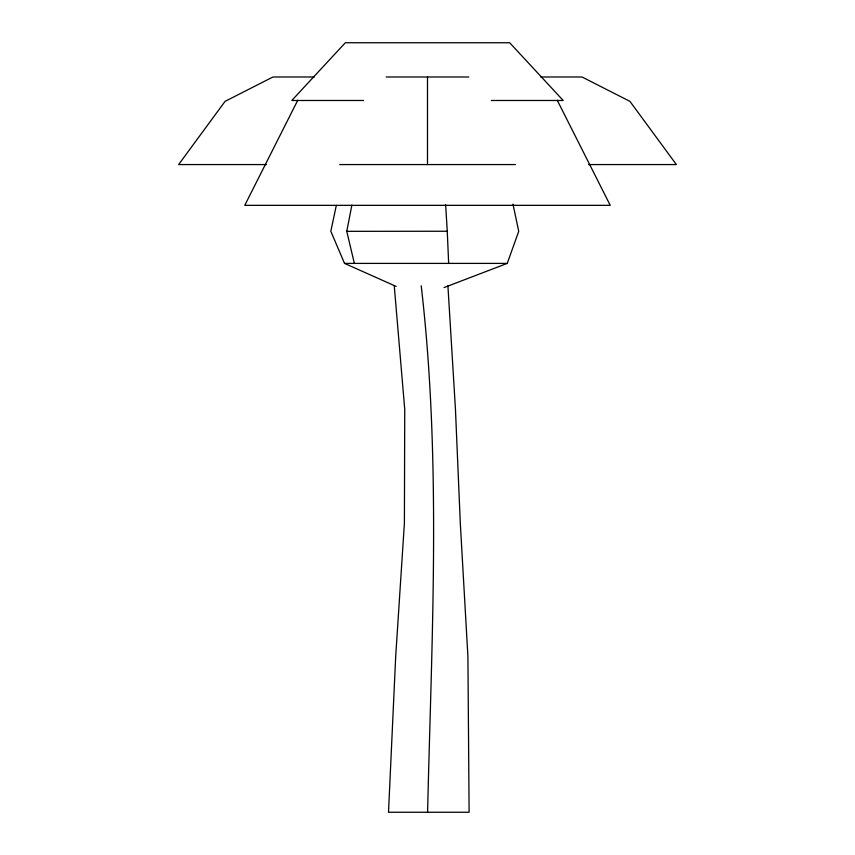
<?xml version="1.0" encoding="UTF-8"?>
<svg xmlns="http://www.w3.org/2000/svg" width="855" height="855" viewBox="0 0 855 855"><rect width="100%" height="100%" fill="white"/><g stroke="black" fill="none" stroke-linecap="round" stroke-linejoin="round"><path stroke-width="1.28" d="M427.596 812.25C431.647 636.815 441.554 460.631 421.205 285.794M512.968 204.131L518.729 231.31L507.25 263.393L354.344 263.404L346.767 231.331L351.875 205.157M336.314 205.414L330.821 231.288L344.522 263.383L396.186 286.436M297.786 100.195L244.765 205.339L610.235 205.339L557.214 100.195M444.044 287.569L507.25 263.393M314.255 76.993L272.959 76.993L225.079 101.35L178.631 164.566L266.471 164.566M386.204 76.993L468.797 76.993M540.745 76.993L582.041 76.993L629.921 101.35L676.369 164.566L588.529 164.566M363.642 100.484L291.801 100.484L345.324 42.75L509.676 42.75L563.199 100.484L491.358 100.484M339.67 164.566L515.33 164.566M346.767 231.331L447.251 231.245L448.661 263.34M344.522 263.383L354.344 263.404M394.251 285.794L404.736 409.406L404.404 523.1L395.694 656.437L388.512 812.25L469.106 812.25L467.909 656.437L460.3 523.1L455.459 409.406L447.913 285.794M445.647 204.773L447.251 231.245M427.5 76.993L427.5 164.566"/></g></svg>
